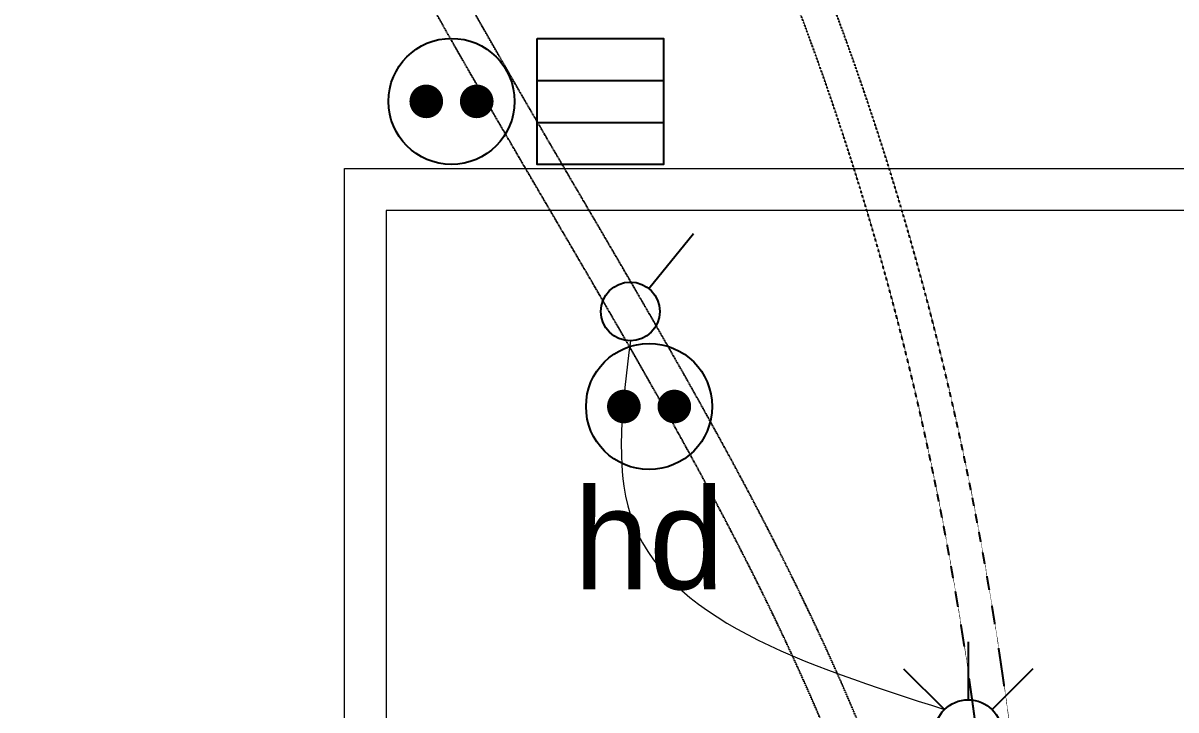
# Model space of a CAD drawing. Header units: millimetres. Extents: x 449410 to 506007, y -379864 to -318775.
# Drawn here: x 465997 to 467368, y -333096 to -332279 of the extents above; entities that cross this region are included whole.
import ezdxf

# ---------------------------------------------------------------- set-up
doc = ezdxf.new("R2010")
doc.units = ezdxf.units.MM
doc.set_wipeout_variables(frame=1)
doc.linetypes.add('prlm_ef', pattern=[0.165, 0.1, -0.065])
for name, color, linetype in [('_GAZELEC-EAU CHAUDE', 1, 'Continuous'), ('prlm-EAU-EF', 161, 'Continuous'), ('prlm-ELEC-CFA', 181, 'Continuous'), ('prlm-ELEC-CFO', 201, 'Continuous')]:
    doc.layers.add(name, color=color, linetype=linetype)
doc.layers.add('prlm-xpoly', color=7, linetype='Continuous', plot=False)
doc.styles.add('prlm-elec-cfo', font='comic.ttf', dxfattribs={"height": 12})

# ---------------------------------------------------------------- blocks, each defined once
blk = doc.blocks.new('xi.PCHD')
at = {"color": 0, "lineweight": 5}
blk.add_wipeout([(-7.5, -7.5), (7.5, -7.5), (7.5, 7.5), (-7.5, 7.5)], dxfattribs=at).dxf.layer = 'prlm-ELEC-CFO'
at = {"layer": 'prlm-ELEC-CFO', "color": 0, "linetype": 'ByBlock', "lineweight": 5, "const_width": 2}
for points in [[(-4, 0, 1), (-2, 0, 1)], [(2, 0, 1), (4, 0, 1)]]:
    blk.add_lwpolyline(points, format="xyb", close=True, dxfattribs=at)
at = {"layer": 'prlm-ELEC-CFO', "color": 0, "linetype": 'ByBlock', "lineweight": -2}
blk.add_circle((0, 0), 7.5, dxfattribs=at)
blk = doc.blocks.new('xi.SA')
at = {"layer": 'prlm-ELEC-CFO', "color": 0}
blk.add_lwpolyline([(0.2, -1.28), (5.5, 5.28)], dxfattribs=at)
blk.add_circle((-2, -4), 3.5, dxfattribs=at)
blk = doc.blocks.new('xi.SPOT')
at = {"color": 0, "lineweight": 5}
blk.add_wipeout([(-4, 0), (-2.83, -2.83), (0, -4), (2.83, -2.83), (4, 0), (2.83, 2.83), (0, 4), (-2.83, 2.83)], dxfattribs=at).dxf.layer = 'prlm-ELEC-CFO'
at = {"layer": 'prlm-ELEC-CFO', "color": 0, "linetype": 'ByBlock', "lineweight": -2, "flags": 128}
for points in [[(0, 10.88), (0, 4)], [(-7.69, 7.69), (-2.83, 2.83)], [(7.69, 7.69), (2.83, 2.83)], [(-10.88, 0), (-4, 0)], [(4, 0), (10.88, 0)], [(-2.83, -2.83), (-7.69, -7.69)], [(0, -4), (0, -10.88)], [(2.83, -2.83), (7.69, -7.69)]]:
    blk.add_lwpolyline(points, dxfattribs=at)
at = {"layer": 'prlm-ELEC-CFO', "color": 0, "linetype": 'ByBlock', "lineweight": -2}
blk.add_circle((0, 0), 4, dxfattribs=at)
blk = doc.blocks.new('xi.PC')
at = {"color": 0, "lineweight": 5}
blk.add_wipeout([(-7.5, -7.5), (7.5, -7.5), (7.5, 7.5), (-7.5, 7.5)], dxfattribs=at).dxf.layer = 'prlm-ELEC-CFO'
at = {"layer": 'prlm-ELEC-CFO', "color": 0, "linetype": 'ByBlock', "lineweight": 5, "const_width": 2}
for points in [[(-4, 0, 1), (-2, 0, 1)], [(2, 0, 1), (4, 0, 1)]]:
    blk.add_lwpolyline(points, format="xyb", close=True, dxfattribs=at)
at = {"layer": 'prlm-ELEC-CFO', "color": 0, "linetype": 'ByBlock', "lineweight": -2}
blk.add_circle((0, 0), 7.5, dxfattribs=at)
blk = doc.blocks.new('xi.VID')
at = {"layer": 'prlm-ELEC-CFA', "color": 0, "linetype": 'ByBlock', "lineweight": -2, "flags": 128}
blk.add_lwpolyline([(-7.5, 7.5), (7.5, 7.5), (7.5, -7.5), (-7.5, -7.5)], close=True, dxfattribs=at)
at = {"layer": 'prlm-ELEC-CFA', "color": 0}
for points in [[(-7.5, 2.5), (7.5, 2.5)], [(-7.5, -2.5), (7.5, -2.5)]]:
    blk.add_lwpolyline(points, dxfattribs=at)

msp = doc.modelspace()

# ---------------------------------------------------------------- linework, layer by layer
at = {"layer": 'prlm-xpoly', "lineweight": 0}
for points in [[(465256.987, -334694.863), (466378.675, -334693.164), (466378.794, -332452.164), (467828.003, -332452.164), (467827.973, -330998.743), (465256.935, -330998.156), (465256.983, -333432.864), (464587.318, -333433.113), (464587.319, -334644.863), (465256.987, -334644.846)], [(467828.003, -332502.007), (466428.461, -332502.164), (466428.329, -333821.164), (467828.002, -333821.164)]]:
    msp.add_lwpolyline(points, close=True, dxfattribs=at)

# ---------------------------------------------------------------- block references
at = {"layer": 'prlm-ELEC-CFA', "xscale": 10, "yscale": 10, "zscale": 10}
msp.add_blockref('xi.VID', (466683.148, -332372.164), dxfattribs=at)

# ---------------------------------------------------------------- next in the draw order: block references
at = {"layer": 'prlm-ELEC-CFO', "xscale": 10, "yscale": 10, "zscale": 10}
for name, p in [('xi.PC', (466506.105, -332372.164)), ('xi.PCHD', (466741.102, -332735.23))]:
    msp.add_blockref(name, p, dxfattribs=at)

# ---------------------------------------------------------------- next in the draw order: texts
at = {"layer": 'prlm-ELEC-CFO', "lineweight": 20, "insert": (466741.12, -332893.551), "char_height": 120, "attachment_point": 5, "line_spacing_factor": 0.8, "style": 'prlm-elec-cfo', "bg_fill": 3, "box_fill_scale": 1.1, "bg_fill_color": 256, "bg_fill_transparency": 0}
msp.add_mtext('hd', dxfattribs=at)

# ---------------------------------------------------------------- next in the draw order: linework, layer by layer
at = {"layer": 'prlm-ELEC-CFO', "lineweight": 13}
msp.add_spline([(466718.87, -332657.129), (466718.87, -332864.522), (467092.52, -333095.724)], degree=3, dxfattribs=at)

# ---------------------------------------------------------------- next in the draw order: block references
at = {"layer": 'prlm-ELEC-CFO', "xscale": 10, "yscale": 10, "zscale": 10}
msp.add_blockref('xi.SA', (466738.87, -332582.129), dxfattribs=at)

# ---------------------------------------------------------------- next in the draw order: block references
msp.add_blockref('xi.SPOT', (467120.673, -333124.14), dxfattribs=at)

# ---------------------------------------------------------------- next in the draw order: linework, layer by layer
at = {"layer": '_GAZELEC-EAU CHAUDE', "linetype": 'prlm_ef'}
msp.add_open_spline([(467096.576, -334031.966), (467096.625, -334011.303), (467096.673, -333990.666), (467096.689, -333951.753), (467096.665, -333933.476), (467096.415, -333878.602), (467096.012, -333841.989), (467094.117, -333769.073), (467092.625, -333732.77), (467089.115, -333678.827), (467087.734, -333660.931), (467084.817, -333629.101), (467083.375, -333615.127), (467080.674, -333591.881), (467079.509, -333582.567), (467077.011, -333564.014), (467075.678, -333554.766), (467071.427, -333527.101), (467068.261, -333508.764), (467057.81, -333454.049), (467049.573, -333417.964), (467023.42, -333318.374), (467002.983, -333255.576), (466956.104, -333131.343), (466929.662, -333069.907), (466872.15, -332947.739), (466841.08, -332887.007), (466775.725, -332765.597), (466741.441, -332704.921), (466671.098, -332582.969), (466635.04, -332521.694), (466562.608, -332397.878), (466526.234, -332335.336), (466473.526, -332241.813), (466456.744, -332211.587), (466423.346, -332150.172), (466406.737, -332118.975), (466379.773, -332066.915), (466369.249, -332046.225), (466338.125, -331983.74), (466317.983, -331941.543), (466279.258, -331856.27), (466260.675, -331813.191), (466208.395, -331684.445), (466177.413, -331597.783), (466125.394, -331423.188), (466104.356, -331335.253), (466078.099, -331178.535), (466070.443, -331109.725), (466064.224, -330972.889), (466065.662, -330904.859), (466077.838, -330782.097), (466086.909, -330727.117), (466103.897, -330656.372), (466108.236, -330639.905), (466115.209, -330615.678), (466117.553, -330607.856), (466122.403, -330592.272), (466124.909, -330584.507), (466132.659, -330561.287), (466138.133, -330545.909), (466155.376, -330500.054), (466167.964, -330469.858), (466201.699, -330394.657), (466223.91, -330350.042), (466270.283, -330261.695), (466294.446, -330217.962), (466342.953, -330130.913), (466367.296, -330087.596), (466414.421, -330000.959), (466437.202, -329957.64), (466479.497, -329870.62), (466499.01, -329826.921), (466521.77, -329768.117), (466527.198, -329753.342), (466534.614, -329731.891), (466536.843, -329725.257), (466541.179, -329711.959), (466543.287, -329705.291), (466549.435, -329685.233), (466553.3, -329671.787), (466564.232, -329631.237), (466570.635, -329603.92), (466587.012, -329523.535), (466594.893, -329469.765), (466606.303, -329360.665), (466609.833, -329305.335), (466613.982, -329193.524), (466614.6, -329137.044), (466614.406, -329026.216), (466613.664, -328971.906), (466612.918, -328917.437)], degree=3, knots=[0, 0, 0, 0, 62.07391494, 62.07391494, 117.05997884, 117.05997884, 227.03210666, 227.03210666, 337.00423447, 337.00423447, 391.99446995, 391.99446995, 435.40822605, 435.40822605, 464.62588504, 464.62588504, 493.84354403, 493.84354403, 552.27886201, 552.27886201, 669.14949798, 669.14949798, 877.76238052, 877.76238052, 1086.37526306, 1086.37526306, 1294.98814561, 1294.98814561, 1503.60102815, 1503.60102815, 1712.2139107, 1712.2139107, 1920.82679324, 1920.82679324, 2019.38759619, 2019.38759619, 2119.4243479, 2119.4243479, 2184.73338431, 2184.73338431, 2315.35145712, 2315.35145712, 2445.96952994, 2445.96952994, 2702.5976971, 2702.5976971, 2959.22586426, 2959.22586426, 3160.30278206, 3160.30278206, 3361.37969986, 3361.37969986, 3527.34036662, 3527.34036662, 3577.9797836, 3577.9797836, 3602.20568927, 3602.20568927, 3626.43159495, 3626.43159495, 3674.8834063, 3674.8834063, 3771.787029, 3771.787029, 3918.65152981, 3918.65152981, 4065.51603061, 4065.51603061, 4212.38053142, 4212.38053142, 4359.24503222, 4359.24503222, 4506.10953303, 4506.10953303, 4555.20974568, 4555.20974568, 4577.15860093, 4577.15860093, 4599.10745618, 4599.10745618, 4643.00516669, 4643.00516669, 4730.8005877, 4730.8005877, 4898.89369949, 4898.89369949, 5066.98681129, 5066.98681129, 5235.07992308, 5235.07992308, 5394.69273674, 5394.69273674, 5394.69273674, 5394.69273674], dxfattribs=at)
msp.add_spline([(467169.074, -334065.954), (467169.074, -333956.498), (467169.074, -333680.735), (466760.972, -331908.06), (466473.817, -331139.07), (466658.852, -330700.231), (466940.235, -330497.529), (467530.419, -330454.824)], degree=3, dxfattribs=at)
at = {"layer": 'prlm-EAU-EF', "linetype": 'prlm_ef'}
msp.add_spline([(467136.576, -334032.06), (467136.576, -333913.964), (467118.036, -333568.951), (466392.104, -332002.383), (466153.656, -330626.824), (466576.094, -329733.898), (466652.915, -328916.89)], degree=3, dxfattribs=at)
msp.add_open_spline([(467209.074, -334065.907), (467209.051, -334046.411), (467209.028, -334026.929), (467209.021, -333990.303), (467209.034, -333973.157), (467209.116, -333938.882), (467209.185, -333921.727), (467209.418, -333870.214), (467209.605, -333835.808), (467209.707, -333775.129), (467209.676, -333748.88), (467209.39, -333706.863), (467209.23, -333691.111), (467208.774, -333659.595), (467208.478, -333643.84), (467207.387, -333596.579), (467206.386, -333565.082), (467202.525, -333470.633), (467198.808, -333407.722), (467183.94, -333219.262), (467169.072, -333093.984), (467122.677, -332813.179), (467087.884, -332658.02), (466997.307, -332350.913), (466941.522, -332198.964), (466863.657, -332026.917), (466853.291, -332004.651), (466835.582, -331967.664), (466828.39, -331952.915), (466814.547, -331925.044), (466807.921, -331911.916), (466797.252, -331891.114), (466793.271, -331883.427), (466785.259, -331868.086), (466781.227, -331860.429), (466769.071, -331837.498), (466760.887, -331822.264), (466736.234, -331776.698), (466719.667, -331746.504), (466682.276, -331677.673), (466661.615, -331639.128), (466622.686, -331562.367), (466604.42, -331524.153), (466571.822, -331447.964), (466557.492, -331409.992), (466537.437, -331344.698), (466530.426, -331317.338), (466519.723, -331262.638), (466516.031, -331235.3), (466513.47, -331196.144), (466513.051, -331184.369), (466512.959, -331161.662), (466513.231, -331150.735), (466514.444, -331128.823), (466515.385, -331117.812), (466519.187, -331084.674), (466523.029, -331062.441), (466535.639, -331007.307), (466545.889, -330974.43), (466571.325, -330909.824), (466586.51, -330878.094), (466621.248, -330816.837), (466640.802, -330787.31), (466670.562, -330748.554), (466679.172, -330737.954), (466705.797, -330706.973), (466724.629, -330687.387), (466764.138, -330650.626), (466784.813, -330633.452), (466836.577, -330595.208), (466868.423, -330575.488), (466912.436, -330553.179), (466923.691, -330547.884), (466942.059, -330539.908), (466949.109, -330537.002), (466963.282, -330531.471), (466970.415, -330528.842), (466991.955, -330521.346), (467006.5, -330516.871), (467048.495, -330505.476), (467076.386, -330499.718), (467133.299, -330490.947), (467162.321, -330487.934), (467221.324, -330484.108), (467251.305, -330483.295), (467312.031, -330483.295), (467342.776, -330484.108), (467404.831, -330486.765), (467436.14, -330488.609), (467487.578, -330491.96), (467507.595, -330493.343), (467527.663, -330494.729)], degree=3, knots=[0, 0, 0, 0, 58.48995867, 58.48995867, 110.02975287, 110.02975287, 161.56954707, 161.56954707, 264.64913548, 264.64913548, 343.05983958, 343.05983958, 390.02431118, 390.02431118, 436.98878278, 436.98878278, 530.91772598, 530.91772598, 718.77561239, 718.77561239, 1094.49138519, 1094.49138519, 1565.31115362, 1565.31115362, 2036.13092205, 2036.13092205, 2106.29946115, 2106.29946115, 2152.95784508, 2152.95784508, 2194.6115085, 2194.6115085, 2219.05697479, 2219.05697479, 2243.50244108, 2243.50244108, 2292.39337366, 2292.39337366, 2390.17523881, 2390.17523881, 2516.35042858, 2516.35042858, 2642.52561834, 2642.52561834, 2768.70080811, 2768.70080811, 2859.95384309, 2859.95384309, 2951.20687807, 2951.20687807, 2990.39553134, 2990.39553134, 3026.66269576, 3026.66269576, 3062.92986018, 3062.92986018, 3135.46418901, 3135.46418901, 3242.94927808, 3242.94927808, 3350.43436715, 3350.43436715, 3457.91945622, 3457.91945622, 3499.67682416, 3499.67682416, 3583.19156004, 3583.19156004, 3666.70629593, 3666.70629593, 3784.93005263, 3784.93005263, 3824.97789071, 3824.97789071, 3849.71263583, 3849.71263583, 3874.44738095, 3874.44738095, 3923.9168712, 3923.9168712, 4015.51321877, 4015.51321877, 4107.10956635, 4107.10956635, 4198.70591392, 4198.70591392, 4290.3022615, 4290.3022615, 4381.89860908, 4381.89860908, 4439.89106669, 4439.89106669, 4439.89106669, 4439.89106669], dxfattribs=at)

doc.saveas('drawing.dxf')
